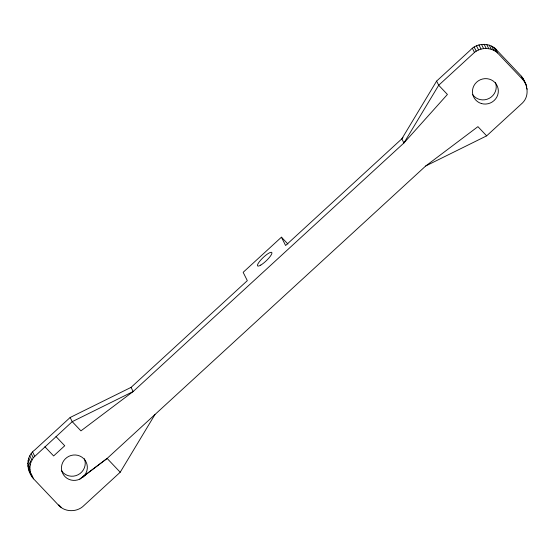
<?xml version="1.0" encoding="UTF-8"?>
<svg xmlns="http://www.w3.org/2000/svg" width="555" height="555" viewBox="0 0 555 555"><rect width="100%" height="100%" fill="white"/><g stroke="black" fill="none" stroke-linecap="round" stroke-linejoin="round"><path stroke-width="0.83" d="M154.963 414.529L120.206 472.243L82.619 506.743C76.097 512.098 65.754 512.015 59.531 506.222L33.591 478.847C26.252 470.772 25.336 456.647 34.854 449.89L70.138 417.499L131.07 387.376L247.322 280.657L243.152 272.325L281.434 237.186L287.913 244.027M32.356 477.154L30.358 472.478L29.838 467.4L30.837 462.357L33.272 457.778L72.226 421.668L133.151 391.539L403.922 142.982L447.413 94.454L438.7 85.255L436.612 81.092L470.106 50.345C477.029 42.249 491.099 42.312 497.544 50.963L519.334 73.968C526.681 81.384 530.857 94.711 522.415 103.022L486.652 135.857L425.72 165.98L107.129 458.444L79.802 479.118A13.022 12.647 -26.6 0 1 61.494 469.017A13.022 12.647 -26.6 0 1 77.818 455.343A13.022 12.647 -26.6 0 1 84.957 474.796L82.66 477.279L85.623 474.712M436.612 81.092L401.841 138.819L285.603 245.518L281.434 237.186M402.986 137.536L401.841 138.819L403.922 142.982L438.7 85.255L474.463 52.42C480.991 47.071 491.335 47.154 497.558 52.947L523.49 80.315L525.904 84.27L526.73 86.691M79.802 479.118L107.129 458.444L120.206 472.243M425.72 165.98L477.931 126.658L486.652 135.857M56.013 436.563L64.734 445.762L53.62 455.946L44.899 446.747M31.774 475.052L29.096 470.73M522.644 77.846L525.904 84.27M521.409 76.153L523.49 80.315M526.487 87.815L527.181 89.202M495.469 48.778L497.558 52.947M493.839 47.446L495.927 51.615M491.626 46.134L493.714 50.304M489.239 45.163L491.321 49.326M486.714 44.539L488.802 48.708M484.127 44.296L486.208 48.458M481.511 44.421L483.599 48.59M478.944 44.927L481.025 49.09M476.461 45.794L478.549 49.957M474.13 47.002L476.218 51.164M472.381 48.257L474.463 52.42M131.07 387.376L133.151 391.539L80.947 430.867L72.226 421.668L70.138 417.499M60.467 506.16L61.161 507.554M32.585 451.978L34.667 456.141M58.837 504.828L59.531 506.222M31.191 453.608L33.272 457.778M29.803 455.815L31.885 459.984M28.749 458.187L30.837 462.357M28.062 460.678L30.15 464.847M27.75 463.231L29.838 467.4M27.819 465.798L29.908 469.96M28.27 468.309L30.358 472.478M31.51 474.685L33.591 478.847M495.483 82.591A13.022 12.647 -26.6 0 1 489.246 98.346A13.022 12.647 -26.6 0 1 472.68 94.69M84.402 458.694A13.022 12.647 -26.6 0 1 78.095 474.761A13.022 12.647 -26.6 0 1 61.348 470.543M481.462 103.556A13.022 12.647 -26.6 0 0 498.036 88.342A13.022 12.647 -26.6 0 0 476.669 82.147A13.022 12.647 -26.6 0 0 481.462 103.556M260.801 265.068A9.768 2.234 -43.5 0 0 271.929 253.108A9.768 2.234 -43.5 0 0 261.315 259.421A9.768 2.234 -43.5 0 0 260.801 265.068"/></g></svg>
